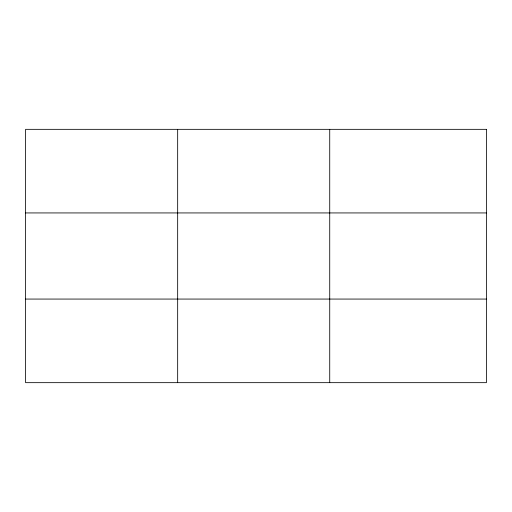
<?xml version="1.0" encoding="UTF-8"?>
<svg xmlns="http://www.w3.org/2000/svg" width="512" height="512" viewBox="0 0 512 512"><rect width="100%" height="100%" fill="white"/><g stroke="black" fill="none" stroke-linecap="round" stroke-linejoin="round"><path stroke-width="0.77" d="M177.664 382.662L177.664 129.338M329.728 382.662L329.728 129.338M25.6 212.934L486.4 212.934M25.6 299.066L486.4 299.066M486.4 129.338L486.4 382.662L25.6 382.662L25.6 129.338L486.4 129.338"/></g></svg>
